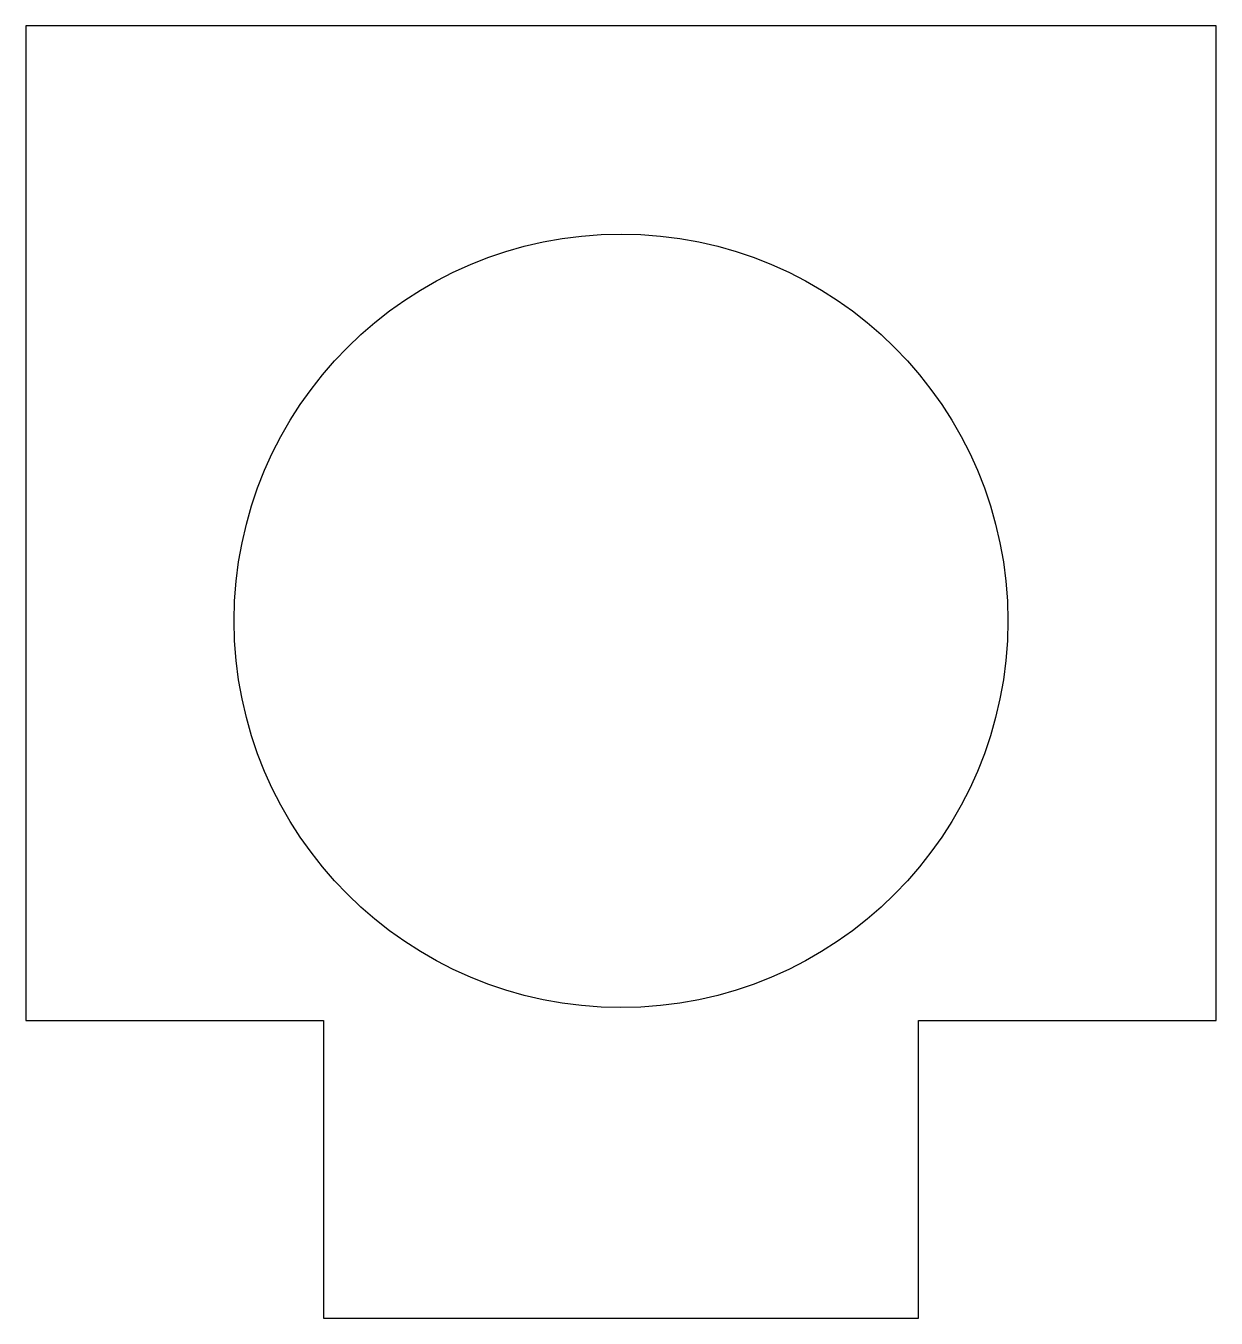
# Model space of a CAD drawing. Header units: inches. Extents: x -0.25 to 0.25, y -0.293 to 0.25.
import ezdxf

# ---------------------------------------------------------------- set-up
doc = ezdxf.new("R2010")
doc.units = ezdxf.units.IN
doc.header["$MEASUREMENT"] = 0

msp = doc.modelspace()

# ---------------------------------------------------------------- linework, layer by layer
msp.add_lwpolyline([(0.25, 0.25), (-0.25, 0.25), (-0.25, -0.168), (-0.125, -0.168), (-0.125, -0.293), (0.125, -0.293), (0.125, -0.168), (0.25, -0.168)], close=True)
msp.add_circle((0, 0), 0.1625)

doc.saveas('drawing.dxf')
